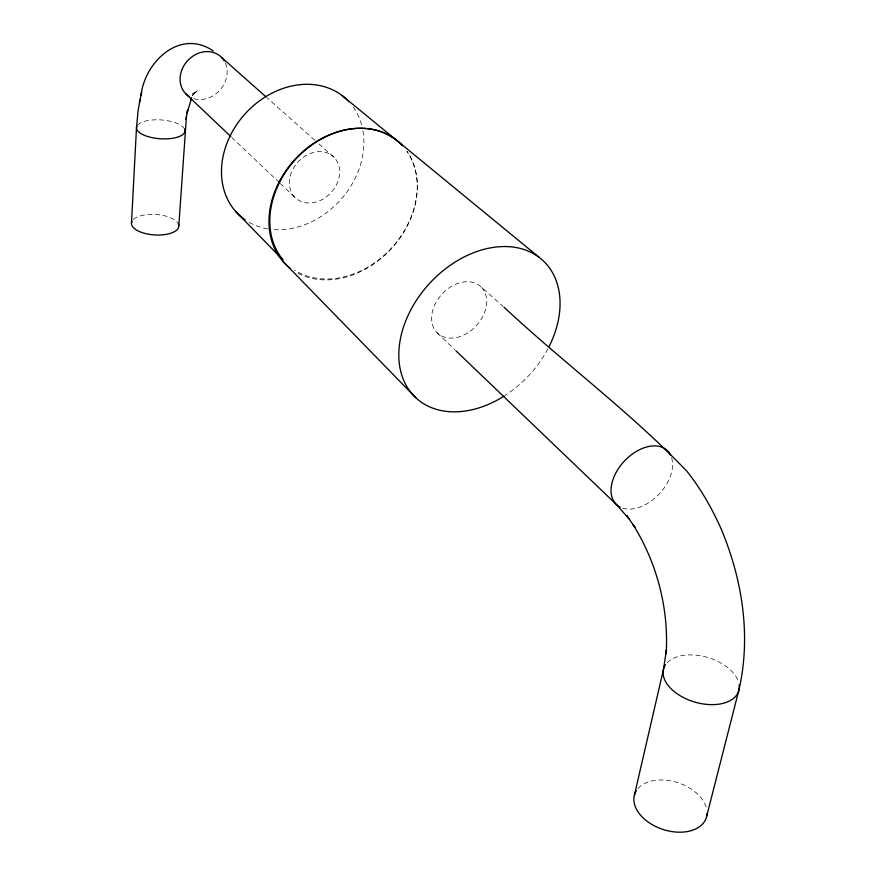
<?xml version="1.0" encoding="UTF-8"?>
<svg xmlns="http://www.w3.org/2000/svg" width="876" height="876" viewBox="0 0 876 876"><rect width="100%" height="100%" fill="white"/><g stroke="black" fill="none" stroke-linecap="round" stroke-linejoin="round"><path stroke-width="0.66" stroke-dasharray="4.38 3.29" d="M192.786 95.593L195.239 92.046L192.348 95.32L197.407 90.786L193.684 93.403L196.344 92.221L190.169 94.323M481.493 287.35A31.777 23.323 -47.3 0 1 461.915 335.858A31.777 23.323 -47.3 0 1 434.047 306.556A31.777 23.323 -47.3 0 1 481.493 287.35L502.944 306.239M314.834 140.259L266.709 97.488M318.908 143.872L334.183 157.395A28.021 22.513 -47.8 0 1 318.218 201.327A28.021 22.513 -47.8 0 1 291.106 173.251A28.021 22.513 -47.8 0 1 334.183 157.395M231.713 137.401L279.378 182.591M280.364 183.522L295.135 197.56M437.179 332.869L454.863 349.776M137.609 125.093A24.276 9.406 4.1 0 1 160.713 119.913A24.276 9.406 4.1 0 1 183.796 127.907M133.448 219.438A23.707 10.26 3.7 0 1 156.432 214.5A23.707 10.26 3.7 0 1 177.719 222.8M225.318 63.006A25.514 21.856 -48.5 0 1 219.92 90.129A25.514 21.856 -48.5 0 1 193.618 98.572M667.129 662.749A39.124 23.214 16.5 0 1 706.461 657.12A39.124 23.214 16.5 0 1 738.61 682.305M637.958 788.553A37.679 24.528 18.3 0 1 676.053 782.148A37.679 24.528 18.3 0 1 706.505 808.362M671.618 457.776A37.066 23.959 -46.9 0 1 658.478 494.754A37.066 23.959 -46.9 0 1 622.507 508.124M297.939 273.246A83.275 65.733 -47.7 0 0 392.404 247.601A83.275 65.733 -47.7 0 0 406.935 151.307A82.738 65.306 -47.7 0 1 390.466 249.102A82.738 65.306 -47.7 0 1 294.566 270.049M547.96 348.725A93.535 67.704 -47.3 0 1 505.123 395.426M353.258 107.08A78.939 64.233 -48 0 1 361.93 126.177M362.927 130.885A78.939 64.233 -48 0 1 272.447 229.479M267.695 228.866A78.939 64.233 -48 0 1 248.083 221.748"/><path stroke-width="1.31" d="M131.466 223.402L136.481 127.863L138.079 110.737L140.007 99.93M178.803 225.745L186.446 116.552M185.986 119.125L187.639 110.047L187.114 112.949L191.526 98.397M141.014 95.396C144.748 61.791 180.062 28.251 213.24 50.928M139.383 102.81L141.704 92.21M634.388 795.2L663.57 669.012L666.439 649.882L666.154 653.671C668.946 608.59 656.901 562.688 632.943 524.45L634.914 527.308L626.625 515.427L628.913 518.723L616.157 504.269L455.849 350.718M706.691 816.158L738.983 689.697C751.367 635.823 742.224 578.642 720.838 528.239C711.849 508.08 700.789 488.797 687.08 471.463C630.501 412.169 563.805 363.113 503.963 307.137M190.563 99.831L191.68 97.718M342.111 95.561L539.079 257.281M221.529 57.4L265.702 96.59M230.738 136.47L185.997 94.006M235.764 211.576L282.094 259.033M283.233 261.738L415.815 397.737M184.376 128.783A24.276 9.406 4.1 0 1 160.812 138.78A24.276 9.406 4.1 0 1 136.984 126.002M178.277 223.752A23.707 10.26 3.7 0 1 155.183 234.976A23.707 10.26 3.7 0 1 131.969 221.365M189.566 96.754A25.514 21.856 -48.5 0 1 188.198 60.061A25.514 21.856 -48.5 0 1 224.278 60.992M739.136 684.802A39.124 23.214 16.5 0 1 695.883 702.388A39.124 23.214 16.5 0 1 665.574 664.665M707.02 813.607A37.679 24.528 18.3 0 1 662.968 829.441A37.679 24.528 18.3 0 1 636.425 790.59M620.186 507.16A37.066 23.959 -46.9 0 1 625.146 460.272A37.066 23.959 -46.9 0 1 670.698 455.378M290.065 268.155A83.275 65.733 -47.7 0 1 294.884 159.454A83.275 65.733 -47.7 0 1 402.522 145.788A82.738 65.306 -47.7 0 0 300.227 154.581A82.738 65.306 -47.7 0 0 283.222 260.084M504.061 396.105A93.535 67.704 -47.3 0 1 398.843 357.342A93.535 67.704 -47.3 0 1 499.276 246.736A93.535 67.704 -47.3 0 1 549.11 346.491M245.192 219.898A78.939 64.233 -48 0 1 244.108 114.975A78.939 64.233 -48 0 1 348.911 101.725"/></g></svg>
